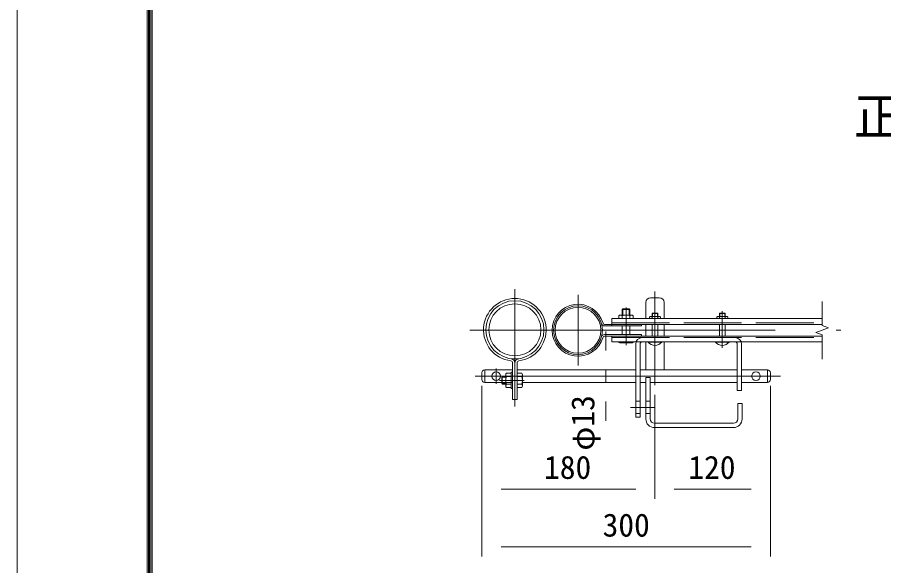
# Model space of a CAD drawing. Units: millimetres, scale not verified, with parts at other scales. Extents: x -4200 to 4200, y -2970 to 2970.
# Drawn here: x -4200 to -2399, y -2188 to -1049 of the extents above; entities that cross this region are included whole.
import ezdxf
from ezdxf.enums import TextEntityAlignment as Align

# ---------------------------------------------------------------- set-up
doc = ezdxf.new("R2010")
doc.units = ezdxf.units.MM
doc.header["$LTSCALE"] = 20
doc.linetypes.add('DASHED', pattern=[7.5, 6, -1.5])
doc.linetypes.add('USER1', pattern=[50.8, 31.75, -6.35, 6.35, -6.35])
doc.layers.add('0-0_D-TTL-TXT', color=7, linetype='Continuous')
for name, color, linetype, lineweight in [('0-1_D-BMK', 2, 'USER1', 13), ('0-2_D-STR1', 1, 'Continuous', 18), ('0-3_D-STR3', 3, 'Continuous', 13), ('0-8_D-STR-DIM', 7, 'Continuous', 9), ('0-B_D-TTL', 7, 'Continuous', 9)]:
    doc.layers.add(name, color=color, linetype=linetype, lineweight=lineweight)
doc.styles.add('ＭＳ ゴシック', font='')
doc.styles.get('ＭＳ ゴシック').set_extended_font_data('MS Gothic')

msp = doc.modelspace()

# ---------------------------------------------------------------- linework, layer by layer
at = {"layer": '0-1_D-BMK'}
for p, q in [((-3165.72, -1613.8), (-3165.72, -1857.29)), ((-2874.42, -1618.4), (-2874.42, -1813.43)), ((-3034.42, -1625.42), (-3034.42, -1772.65)), ((-2934.42, -1651.51), (-2934.42, -1730.21)), ((-2734.42, -1659.67), (-2734.42, -1735.78)), ((-3259.62, -1699.04), (-2488.02, -1699.04)), ((-3204.42, -1778.65), (-3204.42, -1810.22)), ((-3248.35, -1794.44), (-2613.04, -1794.44)), ((-3146.1, -1803.29), (-3197.45, -1803.29)), ((-2925.28, -1859.44), (-2874.99, -1859.44))]:
    msp.add_line(p, q, dxfattribs=at)
at = {"layer": '0-2_D-STR1'}
for centre, radius in [((-3165.72, -1698.19), 60.5), ((-3165.72, -1698.19), 54.1), ((-3034.42, -1699.04), 50.8), ((-3034.42, -1699.04), 47.6)]:
    msp.add_circle(centre, radius, dxfattribs=at)
at = {"layer": '0-3_D-STR3'}
for p, q in [((-2883.42, -1631.44), (-2865.42, -1631.44)), ((-2941.07, -1654.44), (-2942.42, -1655.79)), ((-2942.42, -1667.44), (-2942.42, -1655.79)), ((-2942.42, -1655.79), (-2926.42, -1655.79)), ((-2941.07, -1654.44), (-2927.78, -1654.44)), ((-2941.07, -1667.44), (-2941.07, -1654.44)), ((-2927.78, -1667.44), (-2927.78, -1654.44)), ((-2926.42, -1655.79), (-2927.78, -1654.44)), ((-2926.42, -1667.44), (-2926.42, -1655.79)), ((-2893.42, -1641.44), (-2893.42, -1674.84)), ((-2855.42, -1641.44), (-2855.42, -1674.84)), ((-2964.42, -1674.84), (-2964.42, -1690.04)), ((-2964.42, -1674.84), (-2526.87, -1674.84)), ((-2949.42, -1669.04), (-2949.42, -1674.84)), ((-2946.26, -1667.44), (-2922.58, -1667.44)), ((-2942.42, -1674.84), (-2942.42, -1669.04)), ((-2926.42, -1674.84), (-2926.42, -1669.04)), ((-2919.42, -1669.04), (-2919.42, -1674.84)), ((-2885.92, -1671.64), (-2885.92, -1674.84)), ((-2879.34, -1663.24), (-2880.42, -1664.32)), ((-2880.42, -1670.44), (-2880.42, -1664.32)), ((-2880.42, -1664.32), (-2868.42, -1664.32)), ((-2880.42, -1674.84), (-2880.42, -1671.64)), ((-2879.34, -1670.44), (-2879.34, -1663.24)), ((-2879.34, -1663.24), (-2869.5, -1663.24)), ((-2879.34, -1663.24), (-2869.5, -1663.24)), ((-2869.5, -1670.44), (-2869.5, -1663.24)), ((-2869.5, -1663.24), (-2868.42, -1664.32)), ((-2868.42, -1670.44), (-2868.42, -1664.32)), ((-2868.42, -1674.84), (-2868.42, -1671.64)), ((-2862.92, -1671.64), (-2862.92, -1674.84)), ((-2745.92, -1671.64), (-2745.92, -1674.84)), ((-2739.34, -1663.24), (-2740.42, -1664.32)), ((-2740.42, -1664.32), (-2728.42, -1664.32)), ((-2740.42, -1670.44), (-2740.42, -1664.32)), ((-2740.42, -1674.84), (-2740.42, -1671.64)), ((-2739.34, -1663.24), (-2729.5, -1663.24)), ((-2739.34, -1670.44), (-2739.34, -1663.24)), ((-2729.5, -1670.44), (-2729.5, -1663.24)), ((-2728.42, -1670.44), (-2728.42, -1664.32)), ((-2728.42, -1674.84), (-2728.42, -1671.64)), ((-2722.92, -1671.64), (-2722.92, -1674.84)), ((-2979.33, -1686.84), (-2526.87, -1686.84)), ((-2979.33, -1690.04), (-2902.42, -1690.04)), ((-2942.42, -1708.04), (-2942.42, -1690.04)), ((-2926.42, -1708.04), (-2926.42, -1690.04)), ((-2902.42, -1686.84), (-2902.42, -1690.04)), ((-2893.42, -1686.84), (-2893.42, -1711.24)), ((-2880.42, -1711.24), (-2880.42, -1686.84)), ((-2868.42, -1711.24), (-2868.42, -1686.84)), ((-2855.42, -1686.84), (-2855.42, -1711.24)), ((-2740.42, -1711.24), (-2740.42, -1686.84)), ((-2728.42, -1711.24), (-2728.42, -1686.84)), ((-2979.33, -1708.04), (-2902.42, -1708.04)), ((-2902.42, -1708.04), (-2902.42, -1711.24)), ((-2979.33, -1711.24), (-2526.87, -1711.24)), ((-2964.42, -1711.24), (-2964.42, -1723.24)), ((-2964.42, -1723.24), (-2526.87, -1723.24)), ((-2949.42, -1723.24), (-2949.42, -1724.24)), ((-2922.78, -1725.44), (-2945.98, -1725.44)), ((-2942.42, -1723.24), (-2942.42, -1724.24)), ((-2926.42, -1723.24), (-2926.42, -1724.24)), ((-2919.42, -1723.24), (-2919.42, -1724.24)), ((-2905.42, -1727.74), (-2905.42, -1879.44)), ((-2893.42, -1723.24), (-2893.42, -1781.44)), ((-2888.42, -1723.24), (-2860.42, -1723.24)), ((-2888.42, -1724.06), (-2888.42, -1723.24)), ((-2888.42, -1724.06), (-2860.42, -1724.06)), ((-2860.42, -1724.06), (-2860.42, -1723.24)), ((-2855.42, -1723.24), (-2855.42, -1781.44)), ((-2748.42, -1723.24), (-2720.42, -1723.24)), ((-2748.42, -1724.06), (-2748.42, -1723.24)), ((-2748.42, -1724.06), (-2720.42, -1724.06)), ((-2720.42, -1724.06), (-2720.42, -1723.24)), ((-2703.42, -1727.74), (-2703.42, -1824.44)), ((-2694.42, -1727.94), (-2694.42, -1824.44)), ((-3228.42, -1781.44), (-3170.32, -1781.44)), ((-3228.42, -1781.44), (-3228.42, -1807.44)), ((-3170.32, -1767.28), (-3170.32, -1843.29)), ((-3165.72, -1767.28), (-3165.72, -1843.29)), ((-3161.12, -1767.28), (-3161.12, -1843.29)), ((-3161.12, -1781.44), (-2914.42, -1781.44)), ((-2905.42, -1781.44), (-2703.42, -1781.44)), ((-2694.42, -1781.44), (-2640.42, -1781.44)), ((-2640.42, -1781.44), (-2640.42, -1807.44)), ((-3234.42, -1787.44), (-3234.42, -1801.44)), ((-3193.12, -1796.65), (-3191.77, -1795.29)), ((-3193.12, -1796.65), (-3193.12, -1809.94)), ((-3184.52, -1796.65), (-3193.12, -1796.65)), ((-3184.52, -1795.29), (-3191.77, -1795.29)), ((-3191.77, -1795.29), (-3191.77, -1811.29)), ((-3184.52, -1791.65), (-3184.52, -1814.85)), ((-3173.52, -1788.29), (-3183.32, -1788.29)), ((-3173.52, -1795.29), (-3183.32, -1795.29)), ((-3173.52, -1786.29), (-3173.52, -1820.29)), ((-3170.32, -1786.29), (-3173.52, -1786.29)), ((-3161.12, -1785.49), (-3161.12, -1821.09)), ((-3161.12, -1788.29), (-3151.32, -1788.29)), ((-3161.12, -1795.29), (-3151.32, -1795.29)), ((-3150.12, -1791.65), (-3150.12, -1814.85)), ((-2893.42, -1797.44), (-2893.42, -1883.44)), ((-2893.42, -1797.44), (-2884.42, -1797.44)), ((-2884.42, -1797.44), (-2884.42, -1883.44)), ((-2634.42, -1787.44), (-2634.42, -1801.44)), ((-3228.42, -1807.44), (-3170.32, -1807.44)), ((-3184.52, -1809.94), (-3193.12, -1809.94)), ((-3193.12, -1809.94), (-3191.77, -1811.29)), ((-3184.52, -1811.29), (-3191.77, -1811.29)), ((-3173.52, -1811.29), (-3183.32, -1811.29)), ((-3173.52, -1818.29), (-3183.32, -1818.29)), ((-3161.12, -1811.29), (-3151.32, -1811.29)), ((-3161.12, -1818.29), (-3151.32, -1818.29)), ((-3150.12, -1807.44), (-2914.42, -1807.44)), ((-2905.42, -1807.44), (-2893.42, -1807.44)), ((-2884.42, -1807.44), (-2703.42, -1807.44)), ((-2694.42, -1807.44), (-2640.42, -1807.44)), ((-3170.32, -1820.29), (-3173.52, -1820.29)), ((-2703.42, -1824.44), (-2694.42, -1824.44)), ((-3161.12, -1843.29), (-3170.32, -1843.29)), ((-2914.42, -1846.44), (-2905.42, -1846.44)), ((-2893.42, -1846.44), (-2884.42, -1846.44)), ((-2702.42, -1851.44), (-2702.42, -1883.44)), ((-2702.42, -1851.44), (-2693.42, -1851.44)), ((-2693.42, -1851.44), (-2693.42, -1883.44)), ((-2914.42, -1872.44), (-2905.42, -1872.44)), ((-2893.42, -1872.44), (-2884.42, -1872.44)), ((-2875.42, -1892.44), (-2711.42, -1892.44)), ((-2875.42, -1901.44), (-2711.42, -1901.44))]:
    msp.add_line(p, q, dxfattribs=at)
at = {"layer": '0-3_D-STR3', "linetype": 'DASHED'}
for p, q in [((-2883.21, -1670.44), (-2865.49, -1670.44)), ((-2743.21, -1670.44), (-2725.49, -1670.44)), ((-2964.42, -1683.64), (-2526.87, -1683.64)), ((-2964.42, -1714.44), (-2526.87, -1714.44))]:
    msp.add_line(p, q, dxfattribs=at)
at = {"layer": '0-3_D-STR3'}
for points in [[(-2739.34, -1663.24), (-2729.5, -1663.24), (-2728.42, -1664.32)], [(-2914.42, -1727.94), (-2914.42, -1879.44), (-2905.42, -1879.44)]]:
    msp.add_lwpolyline(points, dxfattribs=at)
for centre in [(-3204.42, -1794.44), (-2664.42, -1794.44)]:
    msp.add_circle(centre, 9, dxfattribs=at)
for centre, radius, start, end in [((-3165.72, -1698.19), 65.1, 277.58485, 262.41515), ((-2883.42, -1641.44), 10, 90, 180), ((-2865.42, -1641.44), 10, 0, 90), ((-3034.42, -1699.04), 54, 15.6185, 344.3815), ((-2945.92, -1672.03), 4.6, 40.52088, 139.47912), ((-2934.42, -1688.24), 20.8, 67.38014, 112.61986), ((-2922.92, -1672.03), 4.6, 40.52088, 139.47912), ((-2883.17, -1674.19), 3.75, 42.84372, 137.15628), ((-2874.42, -1686.04), 15.6, 67.38014, 112.61986), ((-2865.67, -1674.17), 3.74, 42.69541, 137.30459), ((-2743.17, -1674.19), 3.75, 42.84372, 137.15628), ((-2734.42, -1686.04), 15.6, 67.38014, 112.61986), ((-2725.67, -1674.17), 3.74, 42.69541, 137.30459), ((-2979.33, -1683.64), 6.4, 195.6185, 270), ((-2979.33, -1683.64), 3.2, 195.6185, 270), ((-2979.33, -1714.44), 6.4, 90, 164.3815), ((-2979.33, -1714.44), 3.2, 90, 164.3815), ((-2945.92, -1719.73), 5.7, 232.14171, 307.85829), ((-2934.42, -1698.17), 27.27, 252.93847, 287.06153), ((-2922.92, -1719.74), 5.7, 232.09851, 307.90149), ((-2900.92, -1727.94), 13.5, 90, 180), ((-2900.92, -1727.74), 4.5, 90, 180), ((-2874.42, -1712.44), 18.2, 219.71514, 320.28486), ((-2734.42, -1712.44), 18.2, 219.71514, 320.28486), ((-2707.92, -1727.94), 13.5, 0, 90), ((-2707.92, -1727.74), 4.5, 0, 90), ((-3174.92, -1767.28), 4.6, 0, 82.41515), ((-3174.92, -1767.28), 9.2, 0, 82.41515), ((-3156.52, -1767.28), 9.2, 97.58485, 180), ((-3156.52, -1767.28), 4.6, 97.58485, 180), ((-3228.42, -1787.44), 6, 90, 180), ((-2640.42, -1787.44), 6, 0, 90), ((-3178.83, -1791.79), 5.7, 142.09851, 217.90149), ((-3157.25, -1803.29), 27.27, 162.93847, 197.06153), ((-3155.82, -1791.79), 5.7, 322.09851, 37.90149), ((-3177.39, -1803.29), 27.27, 342.93847, 17.06153), ((-3228.42, -1801.44), 6, 180, 270), ((-3178.82, -1814.79), 5.7, 142.14171, 217.85829), ((-3155.82, -1814.79), 5.7, 322.14171, 37.85829), ((-2640.42, -1801.44), 6, 270, 0), ((-2875.42, -1883.44), 18, 180, 270), ((-2875.42, -1883.44), 9, 180, 270), ((-2711.42, -1883.44), 9, 270, 0), ((-2711.42, -1883.44), 18, 270, 0)]:
    msp.add_arc(centre, radius, start, end, dxfattribs=at)
at = {"layer": '0-8_D-STR-DIM'}
for p, q in [((-2526.87, -1689.42), (-2526.87, -1639.04)), ((-2513.65, -1694.23), (-2526.87, -1689.42)), ((-2976.42, -1741.44), (-2976.42, -1701.44)), ((-2540.08, -1703.84), (-2513.65, -1694.23)), ((-2526.87, -1708.65), (-2540.08, -1703.84)), ((-2526.87, -1759.04), (-2526.87, -1708.65)), ((-2976.42, -1807.44), (-2976.42, -1781.44)), ((-3234.42, -1814.44), (-3234.42, -2049.18)), ((-3234.42, -1814.44), (-3234.42, -2169.18)), ((-2634.42, -1814.44), (-2634.42, -2049.18)), ((-2634.42, -1814.44), (-2634.42, -2169.18)), ((-2874.42, -1833.43), (-2874.42, -2049.18)), ((-2874.42, -1833.43), (-2874.42, -2049.18)), ((-2976.42, -1847.44), (-2976.42, -1887.44)), ((-3194.42, -2029.18), (-2914.42, -2029.18)), ((-2834.42, -2029.18), (-2674.42, -2029.18)), ((-3194.42, -2149.18), (-2674.42, -2149.18))]:
    msp.add_line(p, q, dxfattribs=at)
at = {"layer": '0-B_D-TTL'}
for points in [[(-4200, -2970), (4200, -2970), (4200, 2970), (-4200, 2970)], [(-3930, 2750), (3930, 2750), (3930, -2750), (-3930, -2750)], [(-3927.5, 2747.5), (3927.5, 2747.5), (3927.5, -2747.5), (-3927.5, -2747.5)], [(-3925, 2745), (3925, 2745), (3925, -2745), (-3925, -2745)], [(-3922.5, 2742.5), (3922.5, 2742.5), (3922.5, -2742.5), (-3922.5, -2742.5)], [(-3920, 2740), (3920, 2740), (3920, -2740), (-3920, -2740)]]:
    msp.add_lwpolyline(points, close=True, dxfattribs=at)

# ---------------------------------------------------------------- texts
at = {"layer": '0-0_D-TTL-TXT', "style": 'ＭＳ ゴシック'}
msp.add_text('正\u3000面\u3000図', height=76.98, dxfattribs=at).set_placement((-2461.45, -1316.31), align=Align.BOTTOM_LEFT)
at = {"layer": '0-8_D-STR-DIM', "style": 'ＭＳ ゴシック'}
msp.add_text('φ13', height=48.09, rotation=90, dxfattribs=at).set_placement((-2985.86, -1949.22), align=Align.BOTTOM_LEFT)
for s, p in [('180', (-3105.07, -2022.43)), ('120', (-2805.07, -2022.43)), ('300', (-2983.3, -2142.43))]:
    msp.add_text(s, height=48.09, dxfattribs=at).set_placement(p, align=Align.BOTTOM_LEFT)

doc.saveas('drawing.dxf')
